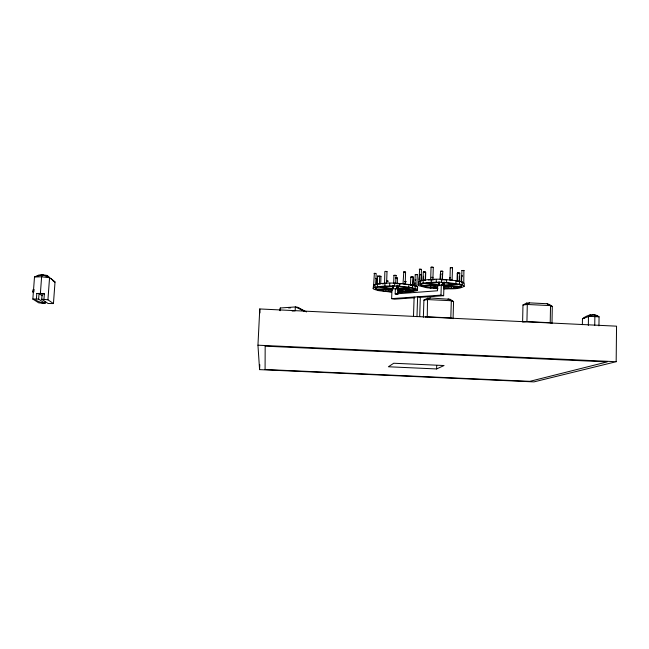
<?xml version="1.0" encoding="UTF-8"?>
<svg xmlns="http://www.w3.org/2000/svg" width="649" height="649" viewBox="0 0 649 649"><rect width="100%" height="100%" fill="white"/><g stroke="black" fill="none" stroke-linecap="round" stroke-linejoin="round"><path stroke-width="0.97" d="M616.169 361.712L616.55 326.171L259.77 308.956L257.953 345.195L259.576 369.622L533.949 381.888L616.169 361.712L257.953 345.195M598.946 325.879L599.068 316.826C594.022 312.713 587.012 315.073 582.461 318.756L582.372 324.678M588.351 325.368L588.473 316.306L590.201 314.773M594.744 325.327L594.865 316.241L593.819 314.668L582.461 318.756L584.287 318.188M458.486 273.115L457.261 273.229L458.478 273.448M550.222 322.731L550.53 305.622L547.148 303.732L529.527 302.864L526.509 303.107L522.972 304.989L522.615 322.042L526.939 321.604L550.222 322.731L551.991 323.462L552.291 306.433L548.786 304.211M457.464 281.301L457.699 273.002L459.703 272.969L459.679 281.358L457.537 281.341M457.699 273.002L458.656 273.221M443.973 288.935C450.584 288.472 458.308 289.795 464.165 286.323L462.153 284.814L459.492 284.092L459.549 281.22C446.22 279.394 431.958 277.683 418.832 281.406L418.216 284.968L418.832 285.714M526.939 321.604L527.288 304.478L526.509 303.107M397.886 292.326L409.446 292.042L416.999 290.557L417.502 289.884L416.885 289.17L412.431 287.767L412.504 284.984C399.768 283.386 386.082 281.471 373.564 285.122L373.151 288.562L373.938 289.276L378.586 290.638L391.096 292.074M461.309 282.323L461.488 275.963L462.437 275.841M461.455 286.663L461.447 285.576L458.51 284.489L446.033 285.552L461.455 286.663L461.504 284.773M461.593 281.78L461.91 270.487L463.897 270.455L463.767 282.777M462.153 284.814L462.234 281.958L459.573 281.228M464.165 286.323L464.246 283.491L462.234 281.958M459.492 284.092L446.577 282.518L446.658 279.63M449.944 280.117L450.301 267.786L451.558 267.664L452.523 267.842L452.085 280.263M451.298 288.464L444.76 286.274L460.595 287.118L451.298 288.464L451.38 285.674M452.321 318.44L450.82 317.929L451.315 300.738L450.057 299.335L430.319 297.964L427.521 298.224L423.911 300.114L423.359 317.256M453.732 288.318L453.789 286.452M453.075 318.691L453.57 301.574L450.057 299.335L448.135 299.538M455.882 283.451L455.963 280.571M457.034 281.268L457.261 273.229M457.042 287.953L457.099 286.087M459.2 281.325L459.338 276.287M431.374 279.751L430.668 279.557L431.058 267.242L431.999 267.112L433.281 267.347L432.891 279.662L432.477 279.76M430.676 287.848L437.458 286.055L421.672 285.974L430.676 287.848L430.741 285.982M418.216 284.968L420.398 283.589L423.116 283.029L431.204 282.315L431.293 279.435L432.891 279.662M431.204 282.315L436.193 282.234L436.282 279.354M437.669 285.422L437.507 290.776L395.184 293.932L395.363 288.878M438.473 284.935L438.562 282.096L439.527 282.047L439.446 284.895L426.231 283.142L439.519 282.607L439.446 284.895M436.607 368.948L444.038 365.533L393.74 363.245L388.378 366.766L436.607 368.948L436.712 365.452M440.184 278.956L440.338 273.992L440.979 273.878M440.322 279.532L440.574 271.233L442.107 271.136L442.796 271.339L442.334 279.711M443.973 284.838L443.648 295.693L440.987 295.125L441.312 284.246M446.577 282.518L441.393 282.274L441.482 279.386L442.545 279.638M442.302 280.043L442.269 273.967M442.902 284.992L443.032 282.696L456.393 284.035L443.884 285.089L442.902 284.992L442.959 283.094M443.08 285.008L443.137 283.11M443.884 285.089L443.973 282.25M444.46 285.049L444.541 282.201M414.954 285.738L415.052 282.786M415.173 288.448L415.263 285.682L412.529 284.984M416.755 286.525L417.331 274.616L415.222 274.608L414.816 286.363M416.999 290.557L417.591 287.134L415.263 285.682M417.502 289.884L417.591 287.134M416.974 316.744L417.631 296.788L420.317 297.347L443.648 295.693M418.735 284.246L419.643 269.173L421.452 269.376L421.087 280.514M419.116 279.808L419.66 274.649M420.398 283.589L420.487 280.733M419.692 316.574L420.317 297.347M420.868 285.471L420.998 284.392L424.048 283.475L436.274 285.26L420.868 285.471L420.925 283.589M421.258 280.92L421.452 274.843L420.755 274.649M423.464 280.425L423.018 280.263L423.286 272.028L423.935 271.907L425.493 272.126L425.225 280.36M423.116 283.029L423.213 280.165M423.326 280.246L423.456 276.255M425.484 280.344L425.736 272.32L423.602 272.256M425.314 317.028L427.261 316.793L427.521 298.224M459.906 273.107L459.224 273.221M405.179 284.027L405.584 272.093L403.792 271.899L403.021 283.929L405.163 283.986M405.747 291.896L398.908 289.819L414.297 290.63L405.747 291.896L405.803 290.095M408.043 291.766L408.107 289.957M412.431 287.767L408.805 287.15L408.902 284.367M411.215 285.195L410.517 285.016L410.785 277.026L412.48 276.961L413.518 277.253L413.226 285.966M412.464 285.179L412.926 277.123L411.425 277.155L413.518 277.253M413.494 316.274L414.127 297.039M373.151 288.562L374.879 287.256L377.345 286.728L384.898 286.063L384.995 283.272M385.831 291.296L391.858 289.608L376.712 289.511L385.831 291.296L385.895 289.495M386.585 283.483L387.023 271.566L385.741 271.339L384.865 271.469L384.541 283.467M384.898 286.063L389.651 285.99L389.749 283.191M414.865 297.729L394.341 299.181L391.639 298.645L392.012 288.132M393.554 285.755L393.456 288.505L392.54 288.545L392.637 285.787M393.667 283.37L393.951 275.338L395.387 275.241L396.101 275.436L395.63 283.54M389.651 285.99L394.641 286.031L394.738 283.232M396.799 288.602L396.312 286.428L409.454 287.702L396.799 288.602L396.888 285.844M396.969 288.61L397.066 285.86L398.397 285.901L398.299 288.659M397.261 283.727L397.456 277.959L395.557 277.796M397.764 288.7L397.853 285.941M397.886 294.484L398.097 288.432M408.805 287.15L399.654 286.258L399.752 283.459M373.459 287.872L374.384 273.278L376.169 273.472L375.763 284.262M374.879 287.256L374.984 284.489M375.82 289.032L375.666 288.01L378.351 287.15L390.52 288.846L375.82 289.032L375.885 287.215M376.298 284.627L376.517 278.737L375.528 278.535M377.394 284.124L377.58 276.068L378.051 276.231M377.345 286.728L377.442 283.954L378.359 283.938M379.43 284.14L379.722 276.174L377.637 276.036M380.712 284.043L380.995 276.304L379.081 276.141M280.149 310.749L280.287 307.991L295.336 306.936L297.656 307.334L306.515 311.942M259.576 369.622L259.819 364.673M464.108 270.592L461.91 270.536M53.445 303.57L47.929 299.806L43.954 299.376L44.367 293.851L42.136 293.746L41.731 299.262L48.083 303.505L53.445 303.57L55.019 282.055L51.182 278.762M45.203 301.566L45.073 303.359L38.632 299.116L39.037 293.591L36.815 293.486L36.401 299.011L32.839 299.075L34.502 276.993L38.875 275.022L42.534 274.778L46.971 275.427L55.019 282.055L53.25 281.293M36.815 293.486L40.384 293.405L41.617 276.79L42.534 274.778L49.551 277.74L47.929 299.806M279.962 310.538L280.287 307.991M32.904 291.636L32.701 292.139L32.945 289.787M34.097 289.446L33.845 291.847M522.972 304.989L527.288 304.478L529.527 302.864M386.966 271.607L386.415 271.68M380.939 276.344L379.876 276.417M396.101 275.436L395.492 275.549M384.443 283.378L386.123 283.329M405.584 272.093L403.435 271.996M397.399 277.999L395.614 277.983M423.911 300.114L427.805 299.578L430.319 297.964M421.452 269.376L419.262 269.27M415.303 274.649L417.25 274.576M412.926 277.123L410.793 277.066M425.493 272.126L423.294 272.077M433.281 267.347L431.058 267.242M421.452 274.843L420.812 274.957M410.517 285.016L412.659 285.114M423.018 280.263L424.779 280.198M442.796 271.339L440.574 271.282M430.668 279.557L431.334 279.443M452.442 267.932L452.093 267.996M392.28 290.622L388.832 291.579L391.509 291.79M42.534 274.778L34.502 276.993L41.617 276.79L49.551 277.74L46.971 275.427M437.604 287.134L433.727 288.148L436.461 288.367M431.293 277.196L431.342 277.456M432.664 277.488L433.061 277.391L432.632 277.228M393.854 283.297L395.825 283.467M450.163 280.043L452.166 280.222M461.796 282.607L463.767 282.737M391.631 289.04L395.703 288.716L398.957 289.405L397.326 289.527M443.194 285.974L444.93 285.836L441.734 285.122L437.385 285.455L438.984 285.82M391.639 298.645L440.987 295.125M288.627 307.967L290.63 307.829M386.52 280.976L388.264 281.163L386.423 281.179M415.766 279.719L415.149 279.833L415.587 279.987M450.146 277.723L449.497 277.877L450.163 278.032M440.72 279.435L441.571 279.427M292.147 311.041L295.157 310.839L295.336 306.936L304.714 311.244M428.34 280.035L431.293 279.849M382.326 283.84L384.176 283.718M432.275 279.784L434.1 279.751M404.725 281.496L406.209 281.69L404.57 281.755M588.473 316.306L599.068 316.826L593.819 314.668M436.193 282.234L441.393 282.274M443.689 288.61L448.199 288.578L443.527 287.02M397.626 292.018L402.81 292.001L397.675 290.452M374.733 285.041L373.613 285.138L374.075 285.3M415.709 286.258L416.95 286.46M437.953 288.756L426.904 287.775L418.84 285.722M443.113 279.816L446.106 279.954M396.409 283.637L401.033 283.905M394.641 286.031L399.654 286.258M427.261 316.793L450.82 317.929M36.401 299.011L38.632 299.116M41.731 299.262L43.954 299.376M45.073 303.359L38.745 302.864L32.839 299.075L42.98 303.302M427.805 299.578L451.315 300.738L453.57 301.574M527.288 304.478L550.53 305.622L552.291 306.433M420.349 281.341L418.954 281.512M374.765 273.562L374.067 273.416M40.384 293.405L44.367 293.851M462.145 276.158L461.48 276.003M441.004 274.186L440.338 274.04M405.601 284.351L407.572 284.587M392.54 288.545L380.346 286.834L392.929 286.339L393.456 288.505M394.414 275.501L393.951 275.338M450.731 267.964L450.301 267.834M395.184 293.932L396.985 294.297M303.732 310.968L297.656 307.334M547.148 303.732L550.53 305.622M448.143 298.848L451.315 300.738M39.037 293.591L42.258 295.79M418.305 282.145L418.921 282.891M259.77 308.956L259.916 312.956M265.173 346.152L265.084 369.5L529.844 381.336L607.172 361.915L265.173 346.152M415.271 289.827L399.938 289.13L411.604 288.14L415.271 289.827"/></g></svg>
